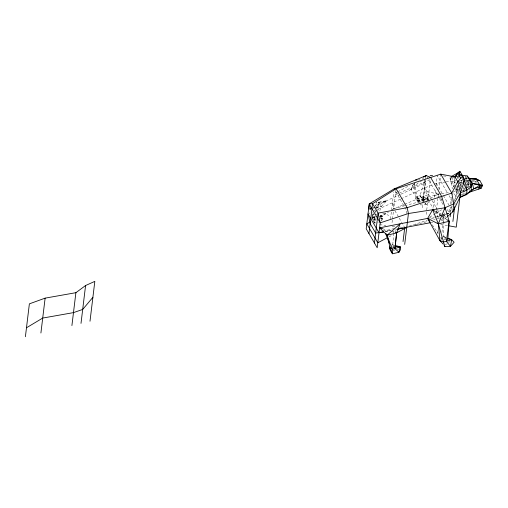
<?xml version="1.0" encoding="UTF-8"?>
<svg xmlns="http://www.w3.org/2000/svg" width="508" height="508" viewBox="0 0 508 508"><rect width="100%" height="100%" fill="white"/><g stroke="black" fill="none" stroke-linecap="round" stroke-linejoin="round"><path stroke-width="0.38" stroke-dasharray="2.54 1.91" d="M441.528 215.595L444.049 215.087L443.605 236.55L445.256 239.395L443.89 239.725M372.84 219.564L372.18 216.891L372.345 214.694L374.282 214.23M414.23 182.944L415.754 198.984L419.989 201.206L422.72 200.546L423.653 197.085L424.999 179.578L419.97 195.809L424.25 202.317M393.719 233.21L392.76 244.818L394.957 248.602M393.783 232.435L393.91 230.892M377.812 211.169L378.803 202.197L386.651 200.736L381.33 206.553L379.228 212.211M454.882 177.679L454.368 182.359L455.803 182.016M457.289 185.534L455.962 196.66L454.235 200.927M390.493 218.992L393.776 191.872M392.049 222.606L392.405 219.704M392.487 218.98L393.497 210.661M395.967 190.227L393.738 208.661L392.43 209.493M406.419 213.658L406.781 210.674L395.129 190.583M422.345 207.778L422.808 203.943M422.897 203.181L425.621 180.683M424.802 200.514L425.037 198.545M426.193 214.408L430.409 179.54L399.713 192.843M433.438 207.277L434.276 200.33M434.651 197.25L435.674 188.76M436.766 185.661L436.328 183.363L437.293 175.393L447.504 192.989M436.181 212.014L436.372 210.452M436.467 209.671L438.353 194.081L438.067 192.551M438.899 189.598L440.677 174.898M437.185 233.363L437.661 229.425M439.598 213.436L438.995 218.415L435.947 219.234M441.084 201.162L441.325 199.123M441.033 239.992L441.312 237.693M441.96 232.327L442.982 223.901M443.071 223.133L444.31 212.896M450.418 204.153L451.396 196.094M450.71 212.058L451.377 206.591M451.752 203.467L452.133 200.343M452.793 194.869L452.984 193.307M453.739 187.058L454.685 179.241M448.907 242.862L449.224 240.233M454.882 205.08L455.066 203.518M455.638 198.825L457.244 185.541M457.556 190.481L457.835 188.189M460.197 189.598L460.947 183.401L461.734 184.76M461.029 182.728L461.277 180.702M461.601 184.499L461.086 188.766L460.299 187.414M462.261 179.064L462.077 180.588L458.667 181.331M463.125 192.894L462.947 194.342L465.715 193.326M463.207 192.17L463.861 186.792M467.093 187.325L469.132 186.836L466.382 182.099L466.547 180.746M466.706 179.4L466.877 178.016M468.903 188.703L469.373 184.81M414.318 182.931L417.239 196.469L419.989 201.206L420.694 204.934L426.288 204.673L426.949 200.946M427.082 200.196L427.476 197.961L419.97 195.809L417.239 196.469L415.754 198.984L419.703 203.746M372.046 215.938L372.345 214.694L374.542 218.484L374.65 223.063L378.238 222.199M425.202 178.911L425.825 176.911M375.412 212.592L376.377 209.62M376.625 208.877L378.803 202.197L375.876 202.895M452.222 205.911L449.345 213.03L446.583 214.465M413.277 184.188L410.94 189.554L419.989 201.206M413.512 184.125L410.94 189.554L418.814 182.359M458.527 175.965L457.651 177.717L457.975 180.531M379.438 216.599L381.502 217.119L382.295 216.071L380.086 215.475M424.758 202.902L426.288 204.673L428.892 201.733M375.044 205.772L378.803 202.197L381.33 206.553L375.387 207.982M422.231 179.241L423.951 177.673M446.957 216.96L443.446 220.066L440.385 220.682M373.437 221.513L376.707 219.437M379.984 217.367L388.499 211.976M429.685 217.145L435.07 213.843M435.743 213.43L442.976 208.991M373.717 219.939L376.472 218.383M379.927 216.44L386.836 212.554M392.354 209.442L403.904 204.527M395.63 193.046L397.021 192.284M397.713 191.903L409.531 185.407M373.17 208.096L375.19 206.991M375.869 206.629L386.651 200.736L376.085 203.016M428.949 199.523L427.476 197.961L422.72 200.546L425.355 182.874L424.999 179.578M388.83 236.944L392.271 235.121M440.703 193.739L438.353 194.081L428.003 199.466L405.689 205.454M442.443 216.618L445.897 214.827M419.227 202.406L418.497 201.143L422.993 198.984L427.476 197.961L419.97 195.809L422.993 198.984L423.983 200.692M400.209 194.532L375.056 205.975M400.926 194.196L425.355 182.874L419.945 181.331M400.348 199.168L375.92 210.293M401.066 198.831L424.758 187.852L433.438 184.487M368.732 213.538L370.173 212.89M395.427 194.704L398.996 193.154M404.635 204.235L428.6 194.481M434.156 184.207L436.328 183.363L445.294 182.023M380.079 216.84L382.295 216.071L382.607 219.011L381.108 221.513L382.295 216.071L378.028 215.716M459.537 189.821L453.212 191.922L455.962 196.66L457.41 196.177M463.633 188.462L465.01 188.004M465.696 187.776L470.129 186.303M473.818 185.077L476.028 184.341L476.371 181.515L473.456 182.213M460.305 195.218L465.696 193.427M409.232 226.136L427.241 220.25M430.994 219.024L436.245 217.31M436.994 217.062L439.242 216.332M443.573 214.916L445.738 214.211M446.462 213.97L449.345 213.03L450.069 207.054L452.819 211.792M428.282 197.155L438.353 194.081L440.315 197.466M439.274 216.103L440.709 215.665M441.433 215.443L445.751 214.128M446.469 213.906L449.345 213.03L446.602 208.293M404.94 205.657L393.738 208.661L392.449 202.825L394.1 205.67M415.392 224.746L428.333 221.272M433.661 219.843L435.185 219.437M458.337 184.029L460.299 183.559M466.382 182.099L469.309 181.394L468.655 186.792L468.535 182.315L465.849 181.521M471.494 180.873L473.685 180.346M472.18 181.439L475.825 180.569M456.679 186.239L458.114 185.896M459.416 185.585L460.724 185.268M459.264 186.582L457.117 187.096L458.584 189.624M459.981 186.411L461.41 186.068M466.738 184.791L469.455 184.137L467.887 181.432M423.653 197.085L415.754 198.984L419.595 203.041M456.794 189.795L458.222 189.452M417.138 200.444L427.476 197.961M456.565 191.662L465.506 189.516M373.666 221.374L374.65 223.063L372.18 216.891L375.38 216.122M376.777 216.56L372.339 217.621L375.183 216.941M372.18 216.891L374.542 218.484L376.479 218.021M373.729 220.066L376.599 219.373M379.47 218.681L382.054 218.065L382.295 216.071L378.06 216.249M390.823 245.281L392.76 244.818L394.233 245.218M391.274 247.333L393.859 246.71M393.129 247.656L394.608 247.301M393.021 247.682L394.456 247.339M392.995 250.463L395.148 249.942M397.307 249.428L398.596 249.117M445.224 244.386L447.383 243.865M385.058 231.591L391.116 230.365M395.656 229.445L397.167 229.14M428.435 218.23L434.594 216.992M435.369 216.833L440.754 215.748M431.209 222.529L432.74 222.225M385.172 231.623L390.563 230.588M369.367 208.744L372.358 208.197M373.107 208.058L375.349 207.651M376.098 207.512L381.33 206.553M446.037 181.915L455.74 180.746M441.484 193.624L449.301 192.488M418.382 179.908L419.849 179.832M453.784 177.838L449.923 177.952L452.444 188.868M369.259 208.871L371.818 208.832M464.877 178.359L467.658 178.556M464.96 178.365L467.296 178.53M459.105 177.851L457.651 177.717L458.381 178.981M459.429 180.664L462.331 180.924M443.414 175.965L446.481 176.251M379.59 224.682L385.877 225.412M392.163 226.143L395.3 226.511M400.018 227.057L402.374 227.33M440.677 224.295L447.688 225.584M426.955 191.643L438.353 194.081M466.382 178.829L465.061 176.555L466.344 176.835M422.993 198.984L427.622 200.038M374.929 214.071L377.139 214.674M382.568 228.721L390.715 231.159M391.452 231.381L394.418 232.27M369.36 209.125L370.853 209.601M373.837 210.553L376.072 211.264M382.784 213.411L388.753 215.322M445.802 237.395L443.605 236.55L440.874 237.211L441.776 240.024M465.061 176.555L467.023 177.476M435.845 211.264L441.135 213.824M441.814 214.147L443.833 215.125M446.024 237.82L443.605 236.55L446.665 240.087M383.35 230.099L384.594 230.848L394.1 228.568L395.91 231.686M380.619 217.754L382.607 219.011L381.502 217.119M371.945 216.433L373.253 217.291M394.557 246.005L392.76 244.818L395.891 246.99M435.832 211.938L440.919 215.494M441.554 215.938L446.005 219.043M444.049 215.087L446.85 218.459M432.219 224.879L438.144 233.312M468.535 182.315L469.081 183.261L466.154 183.966L468.122 187.35M469.233 189.274L470.554 191.548M463.696 188.138L465.531 191.3M465.893 191.929L466.998 193.827M459.543 183.242L461.505 186.62M463.474 190.005L464.649 192.037M451.441 177.305L455.155 183.712M455.416 187.427L449.923 177.952L451.072 176.676L450.52 181.242L453.815 186.925M455.809 188.106L458.991 193.586M454.603 188.278L458.032 194.189M449.072 195.694L452.215 201.111M436.328 183.363L443.001 194.869M443.395 195.548L448.894 205.022M440.709 198.139L441.496 199.492M427.012 176.905L439.115 197.777M439.509 198.457L443.389 205.143M431.743 199.898L424.758 187.852L428.003 199.466L433.102 208.261M432.137 200.577L437.242 209.372M437.636 210.052L441.522 216.751M441.903 217.411L443.446 220.066L438.995 218.415L435.458 212.325M424.644 201.828L426.288 204.673M394.913 210.693L398.844 217.456M399.237 218.135L404.336 226.93M371.596 217.799L372.3 219.018M369.513 205.207L370.815 209.582M372.866 212.547L374.542 218.484M417.239 196.469L418.497 201.143M369.805 206.667L370.821 211.049M475.863 181.324L475.945 182.836"/><path stroke-width="0.76" d="M435.191 211.493L432.651 209.715L427.666 218.389L439.941 240.671L443.624 241.948L446.354 241.287L447.84 238.773L449.186 221.266L441.655 196.406L430.663 177.457L426.237 175.578L394.138 188.881L369.221 203.905L366.205 228.81L377.196 247.758L380.213 222.853L378.066 213.131L372.574 203.657L369.221 203.905L380.213 222.853L408.432 213.512L444.925 207.791L453.784 203.816L460.413 192.786L464.687 179.965L462.629 176.009L457.714 181.635L451.758 193.104L453.784 203.816L452.819 211.792L447.548 216.446M394.97 245.415L400.133 246.812L400.437 249.752L398.945 252.254L394.957 248.602L396.634 232.937L400.082 223.882L387.128 235.217L390.843 250.977M395.154 246.399L400.133 246.812L398.945 252.254L392.481 253.803L389.433 248.545L390.011 247.631L392.373 249.225L394.957 248.602L396.634 232.937L395.154 232.493M25.4 336.728L29.375 303.854L45.123 298.139L75.978 292.671M40.907 333.007L45.123 298.139M71.907 325.571L75.889 292.697L85.579 285.528L94.825 281.375L89.999 321.227M81.001 323.386L85.579 285.528M368.954 233.534L372.574 203.657L396.151 188.735L440.766 174.155L454.971 176.898L461.937 175.228L467.125 175.939L469.633 178.695L472.383 183.432L473.704 188.976L466.998 193.827L459.861 197.352L452.819 211.792M374.453 243.021L378.066 213.131L407.143 207.689L451.758 193.104L440.766 174.155M403.041 241.56L404.73 227.603L430.447 222.688M404.692 244.399L408.432 213.512L407.143 207.689L396.151 188.735L394.138 188.881M444.754 209.252L444.925 207.791L438.34 223.869L439.941 240.671L443.287 244.208M450.145 216.751L450.621 212.839M452.895 221.488L454.692 206.642M459.327 175.851L459.88 171.272L457.676 173.012L451.072 176.676M478.777 189.078L479.895 185.331L476.047 178.702L469.189 178.581M447.999 238.246L451.656 239.649L454.12 242.252L450.475 246.361L446.354 241.287L449.186 221.266L446.64 219.488M368.618 208.883L369.291 204.476M447.84 238.773L451.656 239.649L450.475 246.361L444.881 246.628L444.144 245.364M389.433 248.545L389.877 246.678M459.861 197.352L466.217 194.742L471.329 190.627L471.106 186.982L472.383 183.432L469.875 180.677L467.125 175.939M471.405 191.529L472.135 189.592M471.653 189.986L470.554 191.548L468.446 192.513L481.114 188.303L482.6 185.414L479.85 180.677L476.047 178.702L469.633 178.695L468.332 178.086M92.894 297.32L82.69 309.442L73.476 312.623L42.716 318.065L26.486 327.762M466.217 194.742L466.998 193.827C466.915 185.674 464.223 178.067 459.88 171.272L454.971 176.898L452.628 176.765M425.094 176.625L426.237 175.578L423.558 177.044M448.469 225.723L456.254 227.152L460.413 192.786L466.769 190.176L471.106 186.982L471.075 184.252L472.383 183.432L479.349 184.385L482.6 185.414L479.673 187.198L474.567 188.424M473.704 188.976L479.895 185.331L482.6 185.414M370.262 221.882L366.808 223.825L377.8 242.78L387.452 237.674M396.405 232.931L406.743 227.463L397.497 229.248M394.957 248.602L400.133 246.812L398.716 246.875M446.354 241.287L451.656 239.649M396.634 232.937L387.128 235.217L379.609 227.832L427.666 218.389L438.34 223.869L449.186 221.266M383.546 231.896L375.66 233.058L370.161 223.584L368.014 213.862L379.006 232.816L383.629 231.921M397.167 229.14L403.219 227.908M415.442 180.054L416.909 179.978M430.187 175.514L432.556 175.476M464.687 179.965L469.875 180.677L471.106 186.982M472.383 183.432L479.895 185.331M460.896 178.562L457.676 173.012L454.971 176.898L457.714 181.635L463.728 183.432L466.769 190.176M382.568 228.721L379.609 227.832L380.854 228.587M479.85 180.677L476.599 179.648L469.633 178.695L468.312 177.838M459.505 173.958L461.937 175.228M479.673 187.198L481.114 188.303M427.666 218.389L429.946 221.634M460.089 195.485L460.915 196.907L460.413 192.786L457.714 181.635M386.404 233.972L392.373 249.225L392.481 253.803L390.011 247.631M432.651 209.715L438.34 223.869L444.881 246.628M385.712 233.769L389.338 243.249M462.629 176.009L463.728 183.432"/></g></svg>
